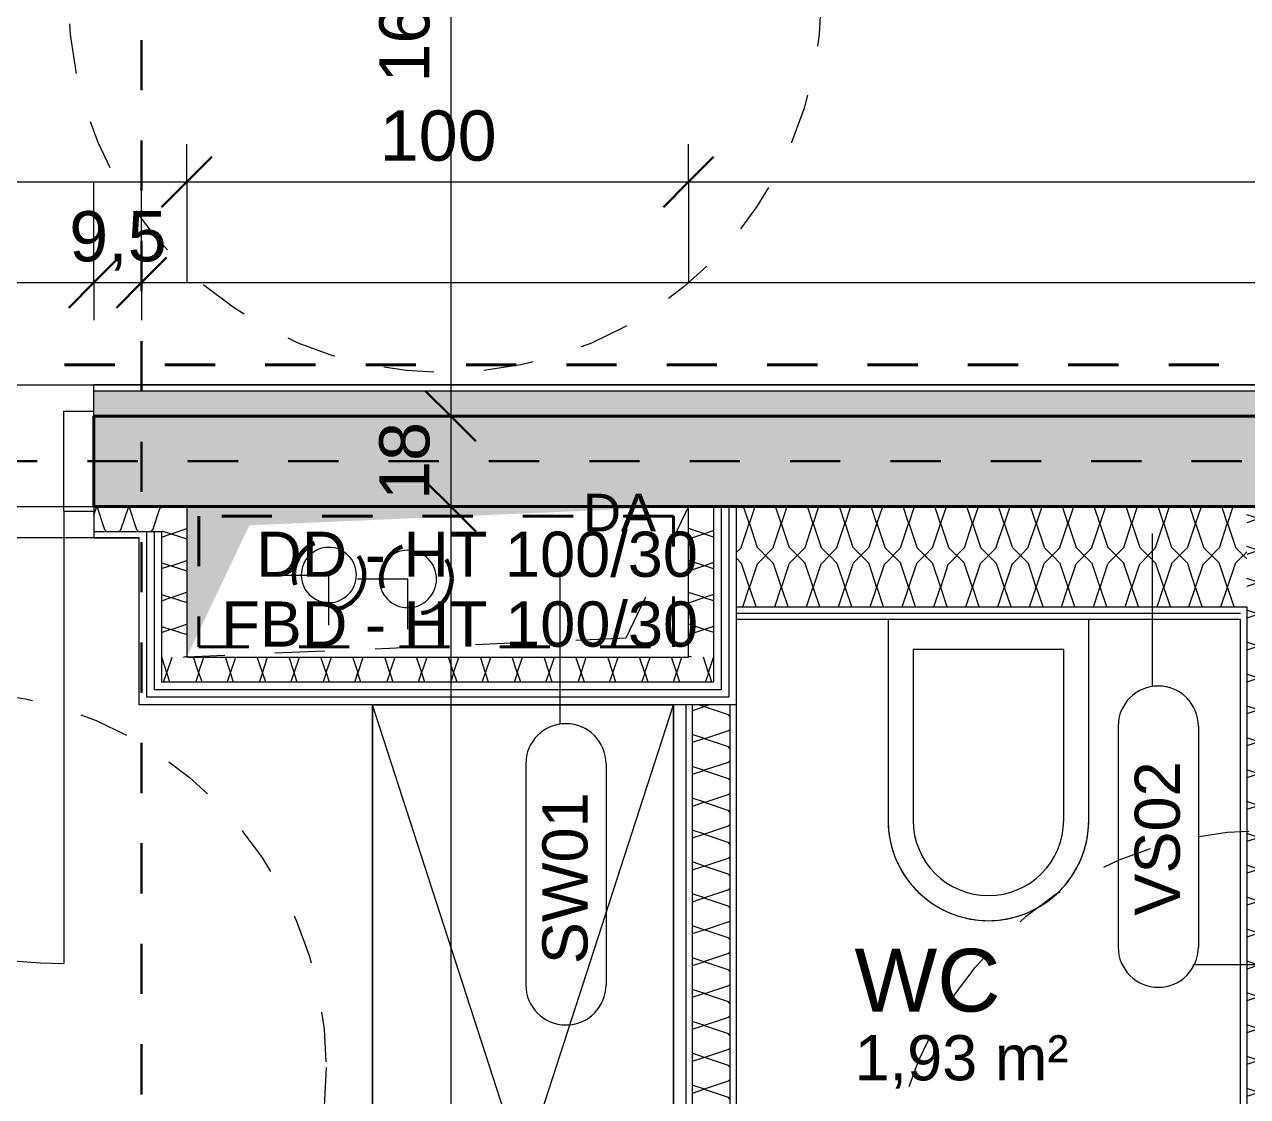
# Model space of a CAD drawing. Header units: metres. Extents: x -2.6 to 53.4, y 58.8 to 100.4.
# Drawn here: x 21.934 to 24.372, y 77.125 to 79.261 of the extents above; entities that cross this region are included whole.
import ezdxf

# ---------------------------------------------------------------- set-up
doc = ezdxf.new("R2010")
doc.units = ezdxf.units.M
for name, pattern in [('Strich Punkt', [0.015875, 0.00635, -0.004763, 0, -0.004763]), ('Strich Punkt Mittel', [0.015875, 0.00635, -0.004763, 0, -0.004763]), ('Verdeckt', [0.003, 0.002, -0.001])]:
    doc.linetypes.add(name, pattern=pattern)
for name, color, linetype, lineweight in [('A-DETL-GENF_', 92, 'Continuous', 13), ('A_2D', 7, 'Continuous', 13), ('A_Bemassung-50_', 4, 'Continuous', 9), ('A_Bemassung_', 4, 'Continuous', 9), ('A_Beschriftung_', 7, 'Continuous', 9), ('A_Brandabschnitte', 30, 'Verdeckt', 50), ('A_Decken', 8, 'Continuous', 13), ('A_Durchbruch_Projektion', 8, 'Verdeckt', 5), ('A_Kanal_RW', 150, 'Strich Punkt', 100), ('A_Kanal_SW', 34, 'Strich Punkt', 100), ('A_Moebel', 6, 'Continuous', 13), ('A_Raeume_', 7, 'Continuous', 5), ('A_Raeume_Beschriftung_', 7, 'Continuous', 9), ('A_Raster_', 1, 'Continuous', 9), ('A_Sanitaer', 3, 'Continuous', 13), ('A_Tueren', 31, 'Continuous', 13), ('A_Waende', 7, 'Continuous', 13), ('P-PIPE', 3, 'Continuous', 5), ('P-PIPE-CNTR', 3, 'Continuous', 5), ('Text', 130, 'Continuous', 9)]:
    doc.layers.add(name, color=color, linetype=linetype, lineweight=lineweight)
doc.styles.add('Arial_2', font='arial.ttf', dxfattribs={"height": 0.09})
doc.styles.add('Arial_3', font='arial.ttf', dxfattribs={"height": 0.125})
doc.styles.add('Arial_5', font='arial.ttf', dxfattribs={"height": 0.1})
doc.styles.add('Arial_7', font='arial.ttf', dxfattribs={"height": 0.075})
doc.dimstyles.new('WGA-Bemaßung_1', dxfattribs={"dimscale": 0.3048, "dimtxt": 0.102026, "dimasz": 0.328084, "dimexe": 0.246063, "dimexo": 0.0625, "dimgap": 0.04101, "dimtad": 1, "dimdec": 1, "dimlfac": 100, "dimrnd": 0.5, "dimdsep": 46, "dimtxsty": 'Arial_5', "dimblk1": 'OBLIQUE', "dimblk2": 'OBLIQUE', "dimsah": 1, "dimcen": 0.09, "dimdle": 0.246063, "dimazin": 2, "dimtfac": 1, "dimtdec": 4, "dimtix": 1, "dimtmove": 2, "dimatfit": 3, "dimfxl": 0.656168, "dimfxlon": 1, "dimtvp": 1, "dimtolj": 1, "dimtzin": 0, "dimarcsym": 2})
doc.dimstyles.new('WGA-Bemaßung_3', dxfattribs={"dimscale": 0.3048, "dimtxt": 0.102026, "dimasz": 0.328084, "dimexe": 0.246063, "dimexo": 0.0625, "dimgap": 0.04101, "dimtad": 1, "dimdec": 1, "dimlfac": 100, "dimrnd": 0.5, "dimdsep": 46, "dimtxsty": 'Arial_5', "dimblk1": 'OBLIQUE', "dimblk2": 'OBLIQUE', "dimsah": 1, "dimcen": 0.09, "dimdle": 0.246063, "dimazin": 2, "dimtfac": 1, "dimtdec": 4, "dimtix": 1, "dimtmove": 0, "dimatfit": 3, "dimfxl": 0.656168, "dimfxlon": 1, "dimtvp": 1, "dimtolj": 1, "dimtzin": 0, "dimarcsym": 2})

# ---------------------------------------------------------------- blocks, each defined once
blk = doc.blocks.new('Sani_WC-Wandbasierend - 400x600-V17-263_PP_00EG_BT1')
at = {"layer": 'A_Sanitaer', "lineweight": 5}
for p, q in [((-0.075, 0.5125), (-0.075, 0.1125)), ((-0.075, 0.5125), (-0.075, 0.1125)), ((-0.025, 0.5125), (-0.025, 0.1725)), ((0.275, 0.1725), (0.275, 0.5125)), ((0.325, 0.1125), (0.325, 0.5125)), ((0.325, 0.1125), (0.325, 0.5125)), ((-0.025, 0.1725), (0.275, 0.1725)), ((-0.075, 0.1125), (0.325, 0.1125))]:
    blk.add_line(p, q, dxfattribs=at)
for radius, start, end in [(0.2, 0, 180), (0.2, 101.334, 112.8529), (0.2, 97.6033, 101.334), (0.2, 82.3967, 97.6033), (0.2, 78.666, 82.3967), (0.2, 67.1471, 78.666), (0.2, 118.3339, 128.1952), (0.2, 112.8529, 118.3339), (0.2, 61.6661, 67.1471), (0.2, 51.8048, 61.6661), (0.15, 0, 180), (0.2, 128.1952, 134.0719), (0.2, 45.9281, 51.8048), (0.2, 134.0719, 143.7338), (0.2, 36.2662, 45.9281), (0.2, 149.4915, 152.0709), (0.2, 143.7338, 149.4915), (0.2, 30.5085, 36.2662), (0.2, 20.149, 30.5085), (0.2, 152.2044, 159.851), (0.2, 164.7803, 180), (0.2, 159.851, 164.7803), (0.2, 15.2197, 20.149), (0.2, 0, 15.2197)]:
    blk.add_arc((0.125, 0.5125), radius, start, end, dxfattribs=at)
blk = doc.blocks.new('UZ_D1 - SL_0900x2000_Wohnungstür-5426848-263_PP_00EG_BT1')
at = {"layer": 'A_Tueren', "lineweight": 5}
for p, q in [((-0.45, 0.1), (-0.51, 0.1)), ((-0.45, -0.1), (-0.45, 0.1)), ((0.45, 0.1), (0.51, 0.1)), ((0.45, -0.1), (0.45, 0.1)), ((-0.51, -0.1), (-0.45, -0.1)), ((0.51, -0.1), (0.45, -0.1)), ((0.45, -0.1), (0.45, -1))]:
    blk.add_line(p, q, dxfattribs=at)
blk.add_arc((0.45, -0.1), 0.9, 180, 270, dxfattribs=at)
blk = doc.blocks.new('Moeb_Schrank - Schrank_2m_60cm-5766265-263_PP_00EG_BT1')
at = {"layer": 'A_Moebel', "color": 8}
for p, q in [((0, 0), (1.85, 0.6)), ((0, 0.6), (1.85, 0)), ((1.85, 0.6), (0, 0.6)), ((0, 0.6), (0, 0)), ((0, 0), (0, 0.6)), ((0, 0.6), (1.85, 0.6)), ((1.85, 0), (1.85, 0.6)), ((1.85, 0.6), (1.85, 0)), ((0, 0), (1.85, 0)), ((1.85, 0), (0, 0))]:
    blk.add_line(p, q, dxfattribs=at)
blk = doc.blocks.new('Symbol_Schatten - Bodendurchbruch_Schatten-V51-263_PP_00EG_BT1')
at = {"layer": 'A-DETL-GENF_'}
blk.add_hatch(color=256, dxfattribs=at).paths.add_polyline_path([(-0.5, -0.15), (-0.375, 0.1125), (0.495, 0.15), (-0.5, 0.15), (-0.5, 0.1)])
blk = doc.blocks.new('Symbol_Schatten_Verdeckt_unten - Bodendurchbruch_Schatten_Verdeckt_unten-5766260-263_PP_00EG_BT1')
at = {"layer": 'A_Durchbruch_Projektion'}
for p, q in [((-0.375, 0.1125), (0.5, 0.15)), ((-0.5, -0.15), (-0.375, 0.1125))]:
    blk.add_line(p, q, dxfattribs=at)
blk = doc.blocks.new('BS_Wand_Lollipop - rechts_oben-2026913-263_PP_00EG_BT1')
at = {"layer": 'A_Beschriftung_'}
for p, q in [((0.0046, 0.0016), (0.0134, 0.0016)), ((-0.003, 0), (0.003, 0)), ((0.0046, -0.0016), (0.0134, -0.0016))]:
    blk.add_line(p, q, dxfattribs=at)
for centre, start, end in [((0.0046, 0), 90, 270), ((0.0134, 0), 270, 90)]:
    blk.add_arc(centre, 0.0016, start, end, dxfattribs=at)
blk = doc.blocks.new('BS_Wand_Lollipop - links_unten-2026911-263_PP_00EG_BT1')
at = {"layer": 'A_Beschriftung_'}
for p, q in [((-0.00467, 0.001367), (-0.01347, 0.001367)), ((-0.003087, 0), (0.003, 0)), ((-0.00467, -0.001833), (-0.01347, -0.001833))]:
    blk.add_line(p, q, dxfattribs=at)
for centre, start, end in [((-0.01347, -0.000233), 90, 270), ((-0.00467, -0.000233), 270, 90)]:
    blk.add_arc(centre, 0.0016, start, end, dxfattribs=at)
blk = doc.blocks.new('DIMBLOCK401-263_PP_00EG_BT1')
at = {"layer": 'A_Bemassung-50_', "lineweight": 35, "transparency": 16777216}
for p, q in [((22.7838, 80.1555), (22.7338, 80.2055)), ((22.7838, 80.1555), (22.8338, 80.1055)), ((22.7838, 78.4805), (22.7338, 78.5305)), ((22.7838, 78.4805), (22.8338, 78.4305))]:
    blk.add_line(p, q, dxfattribs=at)
at = {"layer": 'A_Bemassung-50_', "transparency": 16777216}
for p, q in [((22.7838, 80.1555), (22.7088, 80.1555)), ((22.7838, 80.1555), (22.7838, 78.4805)), ((22.7838, 80.1555), (22.9838, 80.1555)), ((22.7838, 78.4805), (22.7088, 78.4805)), ((22.7838, 78.4805), (22.9838, 78.4805))]:
    blk.add_line(p, q, dxfattribs=at)
at = {"layer": 'A_Bemassung-50_', "color": 0, "transparency": 16777216, "insert": (22.6414, 79.1446), "char_height": 0.1, "width": 0.416266, "attachment_point": 1, "rotation": 90, "line_spacing_factor": 0.941778, "style": 'Arial_5'}
blk.add_mtext('167,5', dxfattribs=at)
blk = doc.blocks.new('_Oblique')
at = {"color": 0, "linetype": 'ByBlock', "lineweight": -2}
blk.add_line((-0.5, -0.5), (0.5, 0.5), dxfattribs=at)
blk = doc.blocks.new('DIMBLOCK402-263_PP_00EG_BT1')
at = {"layer": 'A_Bemassung-50_', "lineweight": 35, "transparency": 16777216}
for p, q in [((22.7838, 78.4805), (22.7338, 78.5305)), ((22.7838, 78.4805), (22.8338, 78.4305)), ((22.7838, 78.3005), (22.7338, 78.3505)), ((22.7838, 78.3005), (22.8338, 78.2505))]:
    blk.add_line(p, q, dxfattribs=at)
at = {"layer": 'A_Bemassung-50_', "transparency": 16777216}
for p, q in [((22.7838, 78.4805), (22.7088, 78.4805)), ((22.7838, 78.4805), (22.7838, 78.3005)), ((22.7838, 78.4805), (22.9838, 78.4805)), ((22.7838, 78.3005), (22.7088, 78.3005)), ((22.7838, 78.3005), (22.9838, 78.3005))]:
    blk.add_line(p, q, dxfattribs=at)
at = {"layer": 'A_Bemassung-50_', "color": 0, "transparency": 16777216, "insert": (22.6414, 78.3136), "char_height": 0.1, "width": 0.184588, "attachment_point": 1, "rotation": 90, "line_spacing_factor": 0.941778, "style": 'Arial_5'}
blk.add_mtext('18', dxfattribs=at)
blk = doc.blocks.new('DIMBLOCK403-263_PP_00EG_BT1')
at = {"layer": 'A_Bemassung-50_', "lineweight": 35, "transparency": 16777216}
for p, q in [((22.7838, 78.3005), (22.7338, 78.3505)), ((22.7838, 78.3005), (22.8338, 78.2505)), ((22.7838, 74.843), (22.7338, 74.893)), ((22.7838, 74.843), (22.8338, 74.793))]:
    blk.add_line(p, q, dxfattribs=at)
at = {"layer": 'A_Bemassung-50_', "transparency": 16777216}
for p, q in [((22.7838, 78.3005), (22.7088, 78.3005)), ((22.7838, 78.3005), (22.7838, 74.843)), ((22.7838, 78.3005), (22.9838, 78.3005)), ((22.7838, 74.843), (22.5838, 74.843)), ((22.7838, 74.843), (22.8588, 74.843))]:
    blk.add_line(p, q, dxfattribs=at)
at = {"layer": 'A_Bemassung-50_', "color": 0, "transparency": 16777216, "insert": (22.6414, 76.7823), "char_height": 0.1, "width": 0.276883, "attachment_point": 1, "rotation": 90, "line_spacing_factor": 0.941778, "style": 'Arial_5'}
blk.add_mtext('346', dxfattribs=at)
blk = doc.blocks.new('DIMBLOCK534-263_PP_00EG_BT1')
at = {"layer": 'A_Bemassung-50_', "transparency": 16777216}
for p, q in [((21.0527, 78.7465), (21.0527, 78.9465)), ((22.0727, 78.7465), (22.0727, 78.9465)), ((21.0527, 78.7465), (22.0727, 78.7465)), ((21.0527, 78.7465), (21.0527, 78.6715)), ((22.0727, 78.7465), (22.0727, 78.6715))]:
    blk.add_line(p, q, dxfattribs=at)
at = {"layer": 'A_Bemassung-50_', "lineweight": 35, "transparency": 16777216}
for p, q in [((21.0527, 78.7465), (21.1027, 78.7965)), ((22.0727, 78.7465), (22.1227, 78.7965)), ((21.0527, 78.7465), (21.0027, 78.6965)), ((22.0727, 78.7465), (22.0227, 78.6965))]:
    blk.add_line(p, q, dxfattribs=at)
at = {"layer": 'A_Bemassung-50_', "color": 0, "transparency": 16777216, "insert": (21.4473, 78.8888), "char_height": 0.1, "width": 0.276883, "attachment_point": 1, "line_spacing_factor": 0.941778, "style": 'Arial_5'}
blk.add_mtext('102', dxfattribs=at)
blk = doc.blocks.new('DIMBLOCK535-263_PP_00EG_BT1')
at = {"layer": 'A_Bemassung-50_', "transparency": 16777216}
for p, q in [((22.0727, 78.7465), (22.0727, 78.9465)), ((22.1677, 78.7465), (22.1677, 78.9465)), ((22.0727, 78.7465), (22.1677, 78.7465)), ((22.0727, 78.7465), (22.0727, 78.6715)), ((22.1677, 78.7465), (22.1677, 78.6715))]:
    blk.add_line(p, q, dxfattribs=at)
at = {"layer": 'A_Bemassung-50_', "lineweight": 35, "transparency": 16777216}
for p, q in [((22.0727, 78.7465), (22.1227, 78.7965)), ((22.1677, 78.7465), (22.2177, 78.7965)), ((22.0727, 78.7465), (22.0227, 78.6965)), ((22.1677, 78.7465), (22.1177, 78.6965))]:
    blk.add_line(p, q, dxfattribs=at)
at = {"layer": 'A_Bemassung-50_', "color": 0, "transparency": 16777216, "insert": (22.0236, 78.8888), "char_height": 0.1, "width": 0.231677, "attachment_point": 1, "line_spacing_factor": 0.941778, "style": 'Arial_5'}
blk.add_mtext('9,5', dxfattribs=at)
blk = doc.blocks.new('DIMBLOCK536-263_PP_00EG_BT1')
at = {"layer": 'A_Bemassung-50_', "transparency": 16777216}
for p, q in [((22.1677, 78.7465), (22.1677, 78.9465)), ((32.5577, 78.7465), (32.5577, 78.9465)), ((22.1677, 78.7465), (32.5577, 78.7465)), ((22.1677, 78.7465), (22.1677, 78.6715)), ((32.5577, 78.7465), (32.5577, 78.6715))]:
    blk.add_line(p, q, dxfattribs=at)
at = {"layer": 'A_Bemassung-50_', "lineweight": 35, "transparency": 16777216}
for p, q in [((22.1677, 78.7465), (22.2177, 78.7965)), ((32.5577, 78.7465), (32.6077, 78.7965)), ((22.1677, 78.7465), (22.1177, 78.6965)), ((32.5577, 78.7465), (32.5077, 78.6965))]:
    blk.add_line(p, q, dxfattribs=at)
at = {"layer": 'A_Bemassung-50_', "color": 0, "transparency": 16777216, "insert": (27.2088, 78.8888), "char_height": 0.1, "width": 0.369177, "attachment_point": 1, "line_spacing_factor": 0.941778, "style": 'Arial_5'}
blk.add_mtext('1039', dxfattribs=at)
blk = doc.blocks.new('DIMBLOCK571-263_PP_00EG_BT1')
at = {"layer": 'A_Bemassung-50_', "transparency": 16777216}
for p, q in [((18.1752, 78.947), (18.1752, 79.147)), ((22.2577, 78.947), (22.2577, 79.022)), ((18.1752, 78.947), (22.2577, 78.947)), ((18.1752, 78.947), (18.1752, 78.872)), ((22.2577, 78.947), (22.2577, 78.747))]:
    blk.add_line(p, q, dxfattribs=at)
at = {"layer": 'A_Bemassung-50_', "lineweight": 35, "transparency": 16777216}
for p, q in [((18.1752, 78.947), (18.2252, 78.997)), ((22.2577, 78.947), (22.3077, 78.997)), ((18.1752, 78.947), (18.1252, 78.897)), ((22.2577, 78.947), (22.2077, 78.897))]:
    blk.add_line(p, q, dxfattribs=at)
at = {"layer": 'A_Bemassung-50_', "color": 0, "transparency": 16777216, "insert": (20.043, 79.0893), "char_height": 0.1, "width": 0.416266, "attachment_point": 1, "line_spacing_factor": 0.941778, "style": 'Arial_5'}
blk.add_mtext('408,5', dxfattribs=at)
blk = doc.blocks.new('DIMBLOCK572-263_PP_00EG_BT1')
at = {"layer": 'A_Bemassung-50_', "transparency": 16777216}
for p, q in [((22.2577, 78.947), (22.2577, 79.022)), ((23.2577, 78.947), (23.2577, 79.022)), ((22.2577, 78.947), (23.2577, 78.947)), ((22.2577, 78.947), (22.2577, 78.747)), ((23.2577, 78.947), (23.2577, 78.747))]:
    blk.add_line(p, q, dxfattribs=at)
at = {"layer": 'A_Bemassung-50_', "lineweight": 35, "transparency": 16777216}
for p, q in [((22.2577, 78.947), (22.3077, 78.997)), ((23.2577, 78.947), (23.3077, 78.997)), ((22.2577, 78.947), (22.2077, 78.897)), ((23.2577, 78.947), (23.2077, 78.897))]:
    blk.add_line(p, q, dxfattribs=at)
at = {"layer": 'A_Bemassung-50_', "color": 0, "transparency": 16777216, "insert": (22.6423, 79.0893), "char_height": 0.1, "width": 0.276883, "attachment_point": 1, "line_spacing_factor": 0.941778, "style": 'Arial_5'}
blk.add_mtext('100', dxfattribs=at)
blk = doc.blocks.new('DIMBLOCK573-263_PP_00EG_BT1')
at = {"layer": 'A_Bemassung-50_', "transparency": 16777216}
for p, q in [((28.9127, 78.947), (28.9127, 79.147)), ((23.2577, 78.947), (23.2577, 79.022)), ((23.2577, 78.947), (28.9127, 78.947)), ((23.2577, 78.947), (23.2577, 78.747)), ((28.9127, 78.947), (28.9127, 78.872))]:
    blk.add_line(p, q, dxfattribs=at)
at = {"layer": 'A_Bemassung-50_', "lineweight": 35, "transparency": 16777216}
for p, q in [((23.2577, 78.947), (23.3077, 78.997)), ((28.9127, 78.947), (28.9627, 78.997)), ((23.2577, 78.947), (23.2077, 78.897)), ((28.9127, 78.947), (28.8627, 78.897))]:
    blk.add_line(p, q, dxfattribs=at)
at = {"layer": 'A_Bemassung-50_', "color": 0, "transparency": 16777216, "insert": (25.9117, 79.0893), "char_height": 0.1, "width": 0.416266, "attachment_point": 1, "line_spacing_factor": 0.941778, "style": 'Arial_5'}
blk.add_mtext('565,5', dxfattribs=at)

msp = doc.modelspace()

# ---------------------------------------------------------------- hatches: boundary and pattern name
at = {"layer": 'A_Waende', "lineweight": 5}
h = msp.add_hatch(dxfattribs=at)
h.set_pattern_fill('FP_12', color=250, angle=-225, style=0, pattern_type=2)
h.set_pattern_definition([(225, (28.90794, 78.54259), (-0.12700345, -0.2539998), [0.02245, -0.15715]), (225, (28.85986, 78.43228), (-0.12700345, -0.2539998), [0.02245, -0.15715]), (225, (28.8443, 78.54259), (-0.12700345, -0.2539998), [0.02245, -0.15715]), (225, (28.79692, 78.43158), (-0.12700345, -0.2539998), [0.02245, -0.15715]), (251.565, (28.892383, 78.527036), (-0.12700069, -0.50799766), [0.0502, -0.35141]), (251.565, (28.87612, 78.47966), (-0.12700069, -0.50799766), [0.0502, -0.35141]), (251.565, (28.828743, 78.527036), (-0.12700069, -0.50799766), [0.0502, -0.35141]), (251.565, (28.81248, 78.47966), (-0.12700069, -0.50799766), [0.0502, -0.35141]), (315, (28.89168, 78.43158), (-0.12700345, 0.2539998), [0.02245, -0.15715]), (315, (28.8443, 78.54259), (-0.12700345, 0.2539998), [0.02245, -0.15715]), (315, (28.82804, 78.43158), (-0.12700345, 0.2539998), [0.02245, -0.15715]), (315, (28.78066, 78.54259), (-0.12700345, 0.2539998), [0.02245, -0.15715]), (288.435, (28.87612, 78.47966), (-0.12700069, 0.50799766), [0.0502, -0.35141]), (288.435, (28.859856, 78.527036), (-0.12700069, 0.50799766), [0.0502, -0.35141]), (288.435, (28.81248, 78.47966), (-0.12700069, 0.50799766), [0.0502, -0.35141]), (288.435, (28.796217, 78.527036), (-0.12700069, 0.50799766), [0.0502, -0.35141])])
h.paths.add_polyline_path([(41.5052, 78.4805), (42.3027, 78.4805), (42.3027, 78.5305), (36.6327, 78.5305), (36.6327, 78.4805), (41.3377, 78.4805)])
h.paths.add_polyline_path([(22.8517, 78.4805), (35.6127, 78.4805), (35.6127, 78.5305), (22.0727, 78.5305), (22.0727, 78.4805), (22.2791, 78.4805)])
h.paths.add_polyline_path([(20.2377, 78.4805), (21.0527, 78.4805), (21.0527, 78.5305), (15.5127, 78.5305), (15.5127, 78.4805), (20.211, 78.4805)])
h = msp.add_hatch(dxfattribs=at)
h.set_pattern_fill('FP_4', color=250, style=0, pattern_type=2)
h.set_pattern_definition([(45, (0, 0), (-0.08980256, 0.08980256), []), (45, (0.0898, 0), (-0.08980256, 0.08980256), [0.0635, -0.03175])])
h.paths.add_polyline_path([(21.0527, 78.3005), (21.0527, 78.4805), (15.5127, 78.4805), (15.5127, 78.3005), (21.0277, 78.3005)])
h.paths.add_polyline_path([(22.1094, 78.3005), (35.6127, 78.3005), (35.6127, 78.4805), (22.0727, 78.4805), (22.0727, 78.3005), (22.0944, 78.3005)])
h.paths.add_polyline_path([(42.2127, 78.3005), (42.3027, 78.3005), (42.3027, 78.4805), (36.6327, 78.4805), (36.6327, 78.3005), (41.5052, 78.3005)])
h = msp.add_hatch(dxfattribs=at)
h.set_pattern_fill('FP_180', color=250, angle=135, style=0, pattern_type=2)
h.set_pattern_definition([(45, (21.28533, 78.23854), (0.1270034, 0.254), [0.02245, -0.15715]), (45, (21.3327, 78.34955), (0.1270034, 0.254), [0.02245, -0.15715]), (45, (21.34826, 78.23783), (0.1270034, 0.254), [0.02245, -0.15715]), (45, (21.39634, 78.34955), (0.1270034, 0.254), [0.02245, -0.15715]), (71.565, (21.300885, 78.254093), (0.1270007, 0.5079977), [0.0502, -0.35141]), (71.565, (21.31715, 78.30147), (0.1270007, 0.5079977), [0.0502, -0.35141]), (71.565, (21.364524, 78.254093), (0.1270007, 0.5079977), [0.0502, -0.35141]), (71.565, (21.380788, 78.30147), (0.1270007, 0.5079977), [0.0502, -0.35141]), (135, (21.300885, 78.34885), (0.1270034, -0.254), [0.02245, -0.15715]), (135, (21.34826, 78.23783), (0.1270034, -0.254), [0.02245, -0.15715]), (135, (21.36452, 78.34885), (0.1270034, -0.254), [0.02245, -0.15715]), (135, (21.4119, 78.23783), (0.1270034, -0.254), [0.02245, -0.15715]), (108.435, (21.31715, 78.30147), (0.1270007, -0.5079977), [0.0502, -0.35141]), (108.435, (21.332704, 78.253386), (0.1270007, -0.5079977), [0.0502, -0.35141]), (108.435, (21.380788, 78.30147), (0.1270007, -0.5079977), [0.0502, -0.35141]), (108.435, (21.396344, 78.253386), (0.1270007, -0.5079977), [0.0502, -0.35141])])
h.paths.add_polyline_path([(22.1927, 78.2505), (22.2077, 78.2505), (22.2077, 78.3005), (22.0727, 78.3005), (22.0727, 78.2505), (22.1777, 78.2505)])
h.paths.add_polyline_path([(21.0527, 78.2505), (21.0527, 78.3005), (20.3952, 78.3005), (20.3952, 78.2505), (21.0277, 78.2505)])
h = msp.add_hatch(dxfattribs=at)
h.set_pattern_fill('FP_56', color=250, angle=-45, style=0, pattern_type=2)
h.set_pattern_definition([(315, (22.16285, 78.15015), (0.254, -0.127003), [0.02245, -0.15715]), (315, (22.27386, 78.10277), (0.254, -0.127003), [0.02245, -0.15715]), (315, (22.16285, 78.08651), (0.254, -0.127003), [0.02245, -0.15715]), (315, (22.27386, 78.03913), (0.254, -0.127003), [0.02245, -0.15715]), (341.565, (22.178404, 78.134592), (0.507998, -0.127001), [0.0502, -0.35141]), (341.565, (22.226487, 78.119036), (0.507998, -0.127001), [0.0502, -0.35141]), (341.565, (22.178404, 78.070953), (0.5079977, -0.127001), [0.0502, -0.35141]), (341.565, (22.226487, 78.055396), (0.5079977, -0.127001), [0.0502, -0.35141]), (45, (22.27316, 78.13459), (-0.254, -0.127003), [0.02245, -0.15715]), (45, (22.16285, 78.08651), (-0.254, -0.127003), [0.02245, -0.15715]), (45, (22.27386, 78.07166), (-0.254, -0.127003), [0.02245, -0.15715]), (45, (22.16214, 78.02358), (-0.254, -0.127003), [0.02245, -0.15715]), (18.435, (22.226487, 78.119036), (-0.507998, -0.127001), [0.0502, -0.35141]), (18.435, (22.17911, 78.102772), (-0.507998, -0.127001), [0.0502, -0.35141]), (18.435, (22.226487, 78.055396), (-0.5079977, -0.127001), [0.0502, -0.35141]), (18.435, (22.178404, 78.03984), (-0.5079977, -0.1270007), [0.0502, -0.35141])])
h.paths.add_polyline_path([(22.2158, 78.0005), (22.2577, 78.0005), (22.2577, 78.3005), (22.2077, 78.3005), (22.2077, 78.0005)])
h = msp.add_hatch(dxfattribs=at)
h.set_pattern_fill('FP_55', color=250, angle=315, style=0, pattern_type=2)
h.set_pattern_definition([(135, (23.35291, 78.15086), (-0.254, 0.127003), [0.02245, -0.15715]), (135, (23.24189, 78.19823), (-0.254, 0.127003), [0.02245, -0.15715]), (135, (23.3522, 78.21379), (-0.254, 0.127003), [0.02245, -0.15715]), (135, (23.24189, 78.26187), (-0.254, 0.127003), [0.02245, -0.15715]), (161.565, (23.337352, 78.166412), (-0.507998, 0.127001), [0.0502, -0.35141]), (161.565, (23.28927, 78.18197), (-0.507998, 0.127001), [0.0502, -0.35141]), (161.565, (23.336645, 78.229345), (-0.5079977, 0.127001), [0.0502, -0.35141]), (161.565, (23.28927, 78.245608), (-0.5079977, 0.127001), [0.0502, -0.35141]), (225, (23.24119, 78.16641), (0.254, 0.127003), [0.02245, -0.15715]), (225, (23.3522, 78.21379), (0.254, 0.127003), [0.02245, -0.15715]), (225, (23.24119, 78.23005), (0.254, 0.127003), [0.02245, -0.15715]), (225, (23.3522, 78.27743), (0.254, 0.127003), [0.02245, -0.15715]), (198.435, (23.28927, 78.18197), (0.507998, 0.127001), [0.0502, -0.35141]), (198.435, (23.336645, 78.19823), (0.507998, 0.127001), [0.0502, -0.35141]), (198.435, (23.28927, 78.245608), (0.5079977, 0.127001), [0.0502, -0.35141]), (198.435, (23.336645, 78.26187), (0.5079977, 0.1270007), [0.0502, -0.35141])])
h.paths.add_polyline_path([(23.3077, 78.0005), (23.3077, 78.3005), (23.2577, 78.3005), (23.2577, 78.0005), (23.2756, 78.0005)])
h = msp.add_hatch(dxfattribs=at)
h.set_pattern_fill('FP_59', color=250, angle=135, style=0, pattern_type=2)
h.set_pattern_definition([(45, (23.85495, 78.0759), (0.127003, 0.254), [0.02245, -0.15715]), (45, (23.90304, 78.18621), (0.127003, 0.254), [0.02245, -0.15715]), (45, (23.91859, 78.0759), (0.127003, 0.254), [0.02245, -0.15715]), (45, (23.96597, 78.18692), (0.127003, 0.254), [0.02245, -0.15715]), (71.565, (23.87051, 78.09146), (0.1270007, 0.5079977), [0.0502, -0.35141]), (71.565, (23.886774, 78.138835), (0.1270007, 0.5079977), [0.0502, -0.35141]), (71.565, (23.93415, 78.09146), (0.1270007, 0.5079977), [0.0502, -0.35141]), (71.565, (23.950414, 78.138835), (0.1270007, 0.5079977), [0.0502, -0.35141]), (135, (23.87122, 78.18692), (0.127003, -0.254), [0.02245, -0.15715]), (135, (23.91859, 78.0759), (0.127003, -0.254), [0.02245, -0.15715]), (135, (23.93486, 78.18692), (0.127003, -0.254), [0.02245, -0.15715]), (135, (23.98223, 78.0759), (0.127003, -0.254), [0.02245, -0.15715]), (108.435, (23.886774, 78.138835), (0.1270007, -0.5079977), [0.0502, -0.35141]), (108.435, (23.903038, 78.09146), (0.1270007, -0.5079977), [0.0502, -0.35141]), (108.435, (23.950414, 78.138835), (0.1270007, -0.5079977), [0.0502, -0.35141]), (108.435, (23.966677, 78.09146), (0.1270007, -0.5079977), [0.0502, -0.35141])])
h.paths.add_polyline_path([(24.3577, 78.1005), (24.3702, 78.1005), (24.3702, 78.3005), (23.3527, 78.3005), (23.3527, 78.1005), (24.345, 78.1005)])
h = msp.add_hatch(dxfattribs=at)
h.set_pattern_fill('FP_52', color=250, angle=315, style=0, pattern_type=2)
h.set_pattern_definition([(135, (24.45812, 77.22808), (-0.254, 0.1270034), [0.02245, -0.15715]), (135, (24.34639, 77.276165), (-0.254, 0.1270034), [0.02245, -0.15715]), (135, (24.45812, 77.29172), (-0.254, 0.1270034), [0.02245, -0.15715]), (135, (24.3471, 77.3391), (-0.254, 0.1270034), [0.02245, -0.15715]), (161.565, (24.441853, 77.244345), (-0.5079977, 0.1270007), [0.0502, -0.35141]), (161.565, (24.39377, 77.2599), (-0.5079977, 0.1270007), [0.0502, -0.35141]), (161.565, (24.441853, 77.307984), (-0.5079977, 0.1270007), [0.0502, -0.35141]), (161.565, (24.39377, 77.32354), (-0.5079977, 0.1270007), [0.0502, -0.35141]), (225, (24.34639, 77.24364), (0.254, 0.1270034), [0.02245, -0.15715]), (225, (24.45812, 77.29172), (0.254, 0.1270034), [0.02245, -0.15715]), (225, (24.34639, 77.30728), (0.254, 0.1270034), [0.02245, -0.15715]), (225, (24.45741, 77.35465), (0.254, 0.1270034), [0.02245, -0.15715]), (198.435, (24.39377, 77.2599), (0.5079977, 0.1270007), [0.0502, -0.35141]), (198.435, (24.441853, 77.275457), (0.5079977, 0.1270007), [0.0502, -0.35141]), (198.435, (24.39377, 77.32354), (0.5079977, 0.1270007), [0.0502, -0.35141]), (198.435, (24.441853, 77.339097), (0.5079977, 0.1270007), [0.0502, -0.35141])])
h.paths.add_polyline_path([(24.3702, 76.143), (24.4452, 76.143), (24.4452, 78.3005), (24.3702, 78.3005), (24.3702, 76.143)])
h = msp.add_hatch(dxfattribs=at)
h.set_pattern_fill('FP_54', color=250, angle=135, style=0, pattern_type=2)
h.set_pattern_definition([(45, (22.75823, 77.90549), (0.127003, 0.254), [0.02245, -0.15715]), (45, (22.80561, 78.016505), (0.127003, 0.254), [0.02245, -0.15715]), (45, (22.82116, 77.9062), (0.127003, 0.254), [0.02245, -0.15715]), (45, (22.86925, 78.016505), (0.127003, 0.254), [0.02245, -0.15715]), (71.565, (22.77379, 77.921046), (0.1270007, 0.5079977), [0.0502, -0.35141]), (71.565, (22.789344, 77.96913), (0.1270007, 0.5079977), [0.0502, -0.35141]), (71.565, (22.83672, 77.921753), (0.1270007, 0.5079977), [0.0502, -0.35141]), (71.565, (22.852984, 77.96913), (0.1270007, 0.5079977), [0.0502, -0.35141]), (135, (22.77308, 78.016505), (0.127003, -0.254), [0.02245, -0.15715]), (135, (22.82116, 77.9062), (0.127003, -0.254), [0.02245, -0.15715]), (135, (22.83672, 78.016505), (0.127003, -0.254), [0.02245, -0.15715]), (135, (22.8841, 77.90549), (0.127003, -0.254), [0.02245, -0.15715]), (108.435, (22.789344, 77.96913), (0.1270007, -0.5079977), [0.0502, -0.35141]), (108.435, (22.805608, 77.921753), (0.1270007, -0.5079977), [0.0502, -0.35141]), (108.435, (22.852984, 77.96913), (0.1270007, -0.5079977), [0.0502, -0.35141]), (108.435, (22.86854, 77.921046), (0.1270007, -0.5079977), [0.0502, -0.35141])])
h.paths.add_polyline_path([(23.2652, 77.9505), (23.3077, 77.9505), (23.3077, 78.0005), (22.2077, 78.0005), (22.2077, 77.9505), (23.2577, 77.9505)])
h = msp.add_hatch(dxfattribs=at)
h.set_pattern_fill('FP_57', color=250, angle=315, style=0, pattern_type=2)
h.set_pattern_definition([(135, (23.3522, 76.98059), (-0.254, 0.1270034), [0.02245, -0.15715]), (135, (23.24119, 77.02797), (-0.254, 0.1270034), [0.02245, -0.15715]), (135, (23.3522, 77.04423), (-0.254, 0.1270034), [0.02245, -0.15715]), (135, (23.24119, 77.09161), (-0.254, 0.1270034), [0.02245, -0.15715]), (161.565, (23.336645, 76.99615), (-0.5079977, 0.1270007), [0.0502, -0.35141]), (161.565, (23.28927, 77.012414), (-0.5079977, 0.1270007), [0.0502, -0.35141]), (161.565, (23.336645, 77.05979), (-0.5079977, 0.1270007), [0.0502, -0.35141]), (161.565, (23.28927, 77.076053), (-0.5079977, 0.1270007), [0.0502, -0.35141]), (225, (23.24189, 76.99615), (0.254, 0.1270034), [0.02245, -0.15715]), (225, (23.3522, 77.04423), (0.254, 0.1270034), [0.02245, -0.15715]), (225, (23.24189, 77.05979), (0.254, 0.1270034), [0.02245, -0.15715]), (225, (23.35291, 77.10717), (0.254, 0.1270034), [0.02245, -0.15715]), (198.435, (23.28927, 77.012414), (0.5079977, 0.1270007), [0.0502, -0.35141]), (198.435, (23.336645, 77.028677), (0.5079977, 0.1270007), [0.0502, -0.35141]), (198.435, (23.28927, 77.076053), (0.5079977, 0.1270007), [0.0502, -0.35141]), (198.435, (23.337352, 77.09161), (0.5079977, 0.1270007), [0.0502, -0.35141])])
h.paths.add_polyline_path([(23.2652, 76.068), (23.3402, 76.068), (23.3402, 77.9055), (23.2652, 77.9055), (23.2652, 76.0771)])

# ---------------------------------------------------------------- linework, layer by layer
at = {"layer": 'A_2D', "linetype": 'Verdeckt', "lineweight": 5}
for centre in [(22.7721, 79.3172), (21.7856, 77.1829), (24.4077, 76.9055)]:
    msp.add_circle(centre, 0.75, dxfattribs=at)
at = {"layer": 'A_Brandabschnitte'}
for p, q in [((15.6144, 78.583), (42.2544, 78.583)), ((22.2816, 78.2814), (22.2816, 78.0209)), ((23.2277, 78.2814), (22.2816, 78.2814)), ((23.2277, 78.0209), (23.2277, 78.2814)), ((22.2816, 78.0209), (23.2277, 78.0209))]:
    msp.add_line(p, q, dxfattribs=at)
at = {"layer": 'A_Decken'}
for p, q in [((21.0527, 78.3005), (22.0727, 78.3005)), ((22.0727, 78.238), (21.0527, 78.238))]:
    msp.add_line(p, q, dxfattribs=at)
at = {"layer": 'A_Kanal_RW'}
msp.add_circle((22.7158, 78.1572), 0.07, dxfattribs=at)
at = {"layer": 'A_Kanal_SW'}
msp.add_circle((22.5414, 78.164), 0.07, dxfattribs=at)
at = {"layer": 'A_Raeume_', "flags": 128}
for points in [[(42.3027, 78.543), (42.3027, 80.093), (22.0777, 80.093), (22.0147, 80.093), (21.4152, 80.093), (20.1477, 80.093), (20.1477, 80.1555), (18.3293, 80.1555), (18.3277, 80.1555), (18.3277, 80.093), (15.5752, 80.093), (15.5752, 78.543)], [(23.2527, 77.9055), (22.1627, 77.9055), (22.1627, 78.238), (20.4077, 78.238), (20.4077, 76.0555), (20.4204, 76.0555), (23.2527, 76.0555)], [(24.3577, 76.1555), (24.3577, 78.0755), (23.3527, 78.0755), (23.3527, 77.953), (23.3527, 77.9055), (23.3527, 77.9039), (23.3527, 76.1933), (23.3527, 76.1555)]]:
    msp.add_lwpolyline(points, close=True, dxfattribs=at)
at = {"layer": 'A_Raster_', "linetype": 'Strich Punkt Mittel', "lineweight": 35}
for p, q in [((22.1677, 94.2296), (22.1677, 59.9489)), ((48.1601, 78.3905), (3.8215, 78.3905))]:
    msp.add_line(p, q, dxfattribs=at)
at = {"layer": 'A_Waende'}
for p, q in [((35.6127, 78.543), (22.0727, 78.543)), ((22.0727, 78.5305), (22.0727, 78.543)), ((35.6127, 78.5305), (22.0727, 78.5305)), ((23.3077, 78.3005), (23.3077, 77.9505)), ((23.3527, 78.3005), (23.3527, 76.1555)), ((22.0727, 78.2505), (22.0727, 78.238)), ((22.0727, 78.2505), (22.2077, 78.2505)), ((22.0727, 78.238), (22.1627, 78.238)), ((22.1627, 77.9055), (22.1627, 78.238)), ((22.2077, 78.2505), (22.2077, 77.9505)), ((23.3527, 78.1005), (24.3702, 78.1005)), ((24.3702, 78.1005), (24.3702, 76.143)), ((24.3577, 78.0755), (23.3527, 78.0755)), ((24.3577, 76.1555), (24.3577, 78.0755)), ((23.3077, 77.9505), (22.2077, 77.9505)), ((23.3527, 77.9055), (22.1627, 77.9055)), ((23.2527, 76.0555), (23.2527, 77.9055)), ((23.2652, 77.9055), (23.2652, 76.068)), ((23.3402, 77.9055), (23.3402, 76.143))]:
    msp.add_line(p, q, dxfattribs=at)
at = {"layer": 'A_Waende', "color": 250, "lineweight": 5}
for p, q in [((22.0727, 78.4805), (22.0727, 78.5305)), ((22.0727, 78.3005), (22.0727, 78.2505)), ((22.2577, 78.3005), (22.2577, 78.0005)), ((23.2577, 78.0005), (23.2577, 78.3005)), ((22.2577, 78.0005), (23.2577, 78.0005))]:
    msp.add_line(p, q, dxfattribs=at)
at = {"layer": 'A_Waende', "color": 50, "lineweight": 50}
for p, q in [((22.0727, 78.4805), (22.0727, 78.3005)), ((35.6127, 78.4805), (22.0727, 78.4805)), ((22.1777, 78.3005), (22.0727, 78.3005)), ((22.1777, 78.3005), (28.8227, 78.3005))]:
    msp.add_line(p, q, dxfattribs=at)
at = {"layer": 'A_Waende', "lineweight": 18}
for p, q in [((23.3227, 78.3005), (23.3227, 77.9355)), ((23.3377, 78.3005), (23.3377, 77.9205)), ((22.1777, 78.2505), (22.1777, 77.9205)), ((22.1927, 78.2505), (22.1927, 77.9355)), ((23.3527, 78.088), (24.3577, 78.088)), ((23.3377, 77.9205), (22.1777, 77.9205)), ((23.3227, 77.9355), (22.1927, 77.9355))]:
    msp.add_line(p, q, dxfattribs=at)
at = {"layer": 'P-PIPE', "color": 34, "linetype": 'Strich Punkt'}
for start, end in [(90, 180), (0, 90), (180, 270), (270, 0)]:
    msp.add_arc((22.5409, 78.164), 0.055, start, end, dxfattribs=at)
at = {"layer": 'P-PIPE', "color": 140, "linetype": 'Strich Punkt'}
for start, end in [(90, 180), (0, 90), (180, 270), (270, 0)]:
    msp.add_arc((22.6984, 78.1561), 0.0571, start, end, dxfattribs=at)
at = {"layer": 'P-PIPE-CNTR', "color": 34, "linetype": 'Strich Punkt'}
for p, q in [((22.5409, 78.064), (22.5409, 78.264)), ((22.4409, 78.164), (22.6409, 78.164))]:
    msp.add_line(p, q, dxfattribs=at)
at = {"layer": 'P-PIPE-CNTR', "color": 140, "linetype": 'Strich Punkt'}
for p, q in [((22.6984, 78.0561), (22.6984, 78.2561)), ((22.5984, 78.1561), (22.7984, 78.1561))]:
    msp.add_line(p, q, dxfattribs=at)

# ---------------------------------------------------------------- block references
at = {"layer": 'A_2D'}
msp.add_blockref('Symbol_Schatten - Bodendurchbruch_Schatten-V51-263_PP_00EG_BT1', (22.7577, 78.1505), dxfattribs=at)
at = {"layer": 'A_2D', "rotation": 180}
msp.add_blockref('Symbol_Schatten_Verdeckt_unten - Bodendurchbruch_Schatten_Verdeckt_unten-5766260-263_PP_00EG_BT1', (22.7577, 78.1505), dxfattribs=at)
at = {"layer": 'A_Beschriftung_', "xscale": 49.99999999999998, "yscale": 49.99999999999998, "zscale": 49.99999999999998, "rotation": 89.99999999999991}
for p in [(24.1821, 78.0964), (23.0018, 78.0214)]:
    msp.add_blockref('BS_Wand_Lollipop - links_unten-2026911-263_PP_00EG_BT1', p, dxfattribs=at)
at = {"layer": 'A_Beschriftung_', "xscale": 49.99999999999998, "yscale": 49.99999999999998, "zscale": 49.99999999999998}
msp.add_blockref('BS_Wand_Lollipop - rechts_oben-2026913-263_PP_00EG_BT1', (24.4123, 77.3885), dxfattribs=at)
at = {"layer": 'A_Moebel', "color": 8, "rotation": 89.99999999999979}
msp.add_blockref('Moeb_Schrank - Schrank_2m_60cm-5766265-263_PP_00EG_BT1', (23.2277, 76.0555), dxfattribs=at)
at = {"layer": 'A_Sanitaer', "rotation": 180}
msp.add_blockref('Sani_WC-Wandbasierend - 400x600-V17-263_PP_00EG_BT1', (23.9802, 78.188), dxfattribs=at)
at = {"layer": 'A_Tueren'}
msp.add_blockref('UZ_D1 - SL_0900x2000_Wohnungstür-5426848-263_PP_00EG_BT1', (21.5627, 78.3905), dxfattribs=at)

# ---------------------------------------------------------------- texts
at = {"layer": 'A_Beschriftung_', "char_height": 0.09, "attachment_point": 1, "style": 'Arial_2'}
for s, insert, width in [('DD - HT 100/30', (22.3961, 78.2504), 1.046202), ('FBD - HT 100/30', (22.3266, 78.1114), 1.130379)]:
    msp.add_mtext(s, dxfattribs=dict(at, insert=insert, width=width))
at = {"layer": 'A_Beschriftung_', "char_height": 0.09, "attachment_point": 1, "rotation": 90, "style": 'Arial_2'}
for s, insert, width in [('VS02', (24.1467, 77.4854), 0.368776), ('SW01', (22.9664, 77.3889), 0.420886)]:
    msp.add_mtext(s, dxfattribs=dict(at, insert=insert, width=width))
at = {"layer": 'A_Raeume_Beschriftung_', "attachment_point": 1}
for s, insert, char_height, width, style in [('WC', (23.5884, 77.4195), 0.125, 0.360759, 'Arial_3'), ('1,93 m²', (23.5884, 77.2475), 0.09, 0.505063, 'Arial_2')]:
    msp.add_mtext(s, dxfattribs=dict(at, insert=insert, char_height=char_height, width=width, style=style))
at = {"layer": 'Text', "color": 7, "insert": (23.0474, 78.3259), "char_height": 0.075, "width": 0.176371, "attachment_point": 1, "style": 'Arial_7'}
msp.add_mtext('DA', dxfattribs=at)

# ---------------------------------------------------------------- dimensions: what is measured, and where the dimension line sits
at = {"layer": 'A_Bemassung_'}
for base, p1, p2, override, picture, middle in [((22.7838, 78.4805), (22.9838, 80.1555), (22.9838, 78.4805), {"dimpost": '<>', "dimfxl": 1.675}, 'DIMBLOCK401-263_PP_00EG_BT1', (22.7202, 79.318)), ((22.7838, 78.3005), (22.9838, 78.4805), (22.9838, 78.3005), {"dimpost": '<>', "dimfxl": 0.18}, 'DIMBLOCK402-263_PP_00EG_BT1', (22.7202, 78.3905))]:
    dim = msp.add_linear_dim(base=base, p1=p1, p2=p2, angle=90, dimstyle='WGA-Bemaßung_3', override=override, dxfattribs=at)
    dim.commit()
    dim.dimension.update_dxf_attribs({"geometry": picture, "text_midpoint": middle})
for base, p1, p2, override, picture, middle in [((22.2576682485, 78.9470157338), (18.1751682485, 79.1470157338), (22.2576682485, 78.7470157338), {"dimpost": '<>', "dimfxl": 4.102049}, 'DIMBLOCK571-263_PP_00EG_BT1', (20.2164182485, 79.0105730329)), ((28.9127, 78.947), (23.2577, 78.747), (28.9127, 79.147), {"dimpost": '<>', "dimfxl": 5.669129}, 'DIMBLOCK573-263_PP_00EG_BT1', (26.0852, 79.0106)), ((23.2577, 78.947), (22.2577, 78.747), (23.2577, 78.747), {"dimpost": '<>', "dimfxl": 1}, 'DIMBLOCK572-263_PP_00EG_BT1', (22.7577, 79.0106)), ((22.0727, 78.7465), (21.0527, 78.9465), (22.0727, 78.9465), {"dimpost": '<>', "dimfxl": 1.02}, 'DIMBLOCK534-263_PP_00EG_BT1', (21.5627, 78.8101)), ((22.1677, 78.7465), (22.0727, 78.9465), (22.1677, 78.9465), {"dimpost": '<>', "dimfxl": 0.095}, 'DIMBLOCK535-263_PP_00EG_BT1', (22.1202, 78.8101)), ((32.5577, 78.7465), (22.1677, 78.9465), (32.5577, 78.9465), {"dimpost": '<>', "dimfxl": 10.39}, 'DIMBLOCK536-263_PP_00EG_BT1', (27.3627, 78.8101))]:
    dim = msp.add_linear_dim(base=base, p1=p1, p2=p2, dimstyle='WGA-Bemaßung_3', override=override, dxfattribs=at)
    dim.commit()
    dim.dimension.update_dxf_attribs({"geometry": picture, "text_midpoint": middle})
dim = msp.add_linear_dim(base=(22.7837700491, 74.8429984321), p1=(22.9837700491, 78.3004984321), p2=(22.5837700491, 74.8429984321), angle=90, dimstyle='WGA-Bemaßung_1', override={"dimpost": '<>', "dimfxl": 3.480561}, dxfattribs=at)
dim.commit()
dim.dimension.update_dxf_attribs({"geometry": 'DIMBLOCK403-263_PP_00EG_BT1', "text_midpoint": (22.7081137487, 76.9207222199), "dimtype": 160, "text_rotation": 90})

doc.saveas('drawing.dxf')
